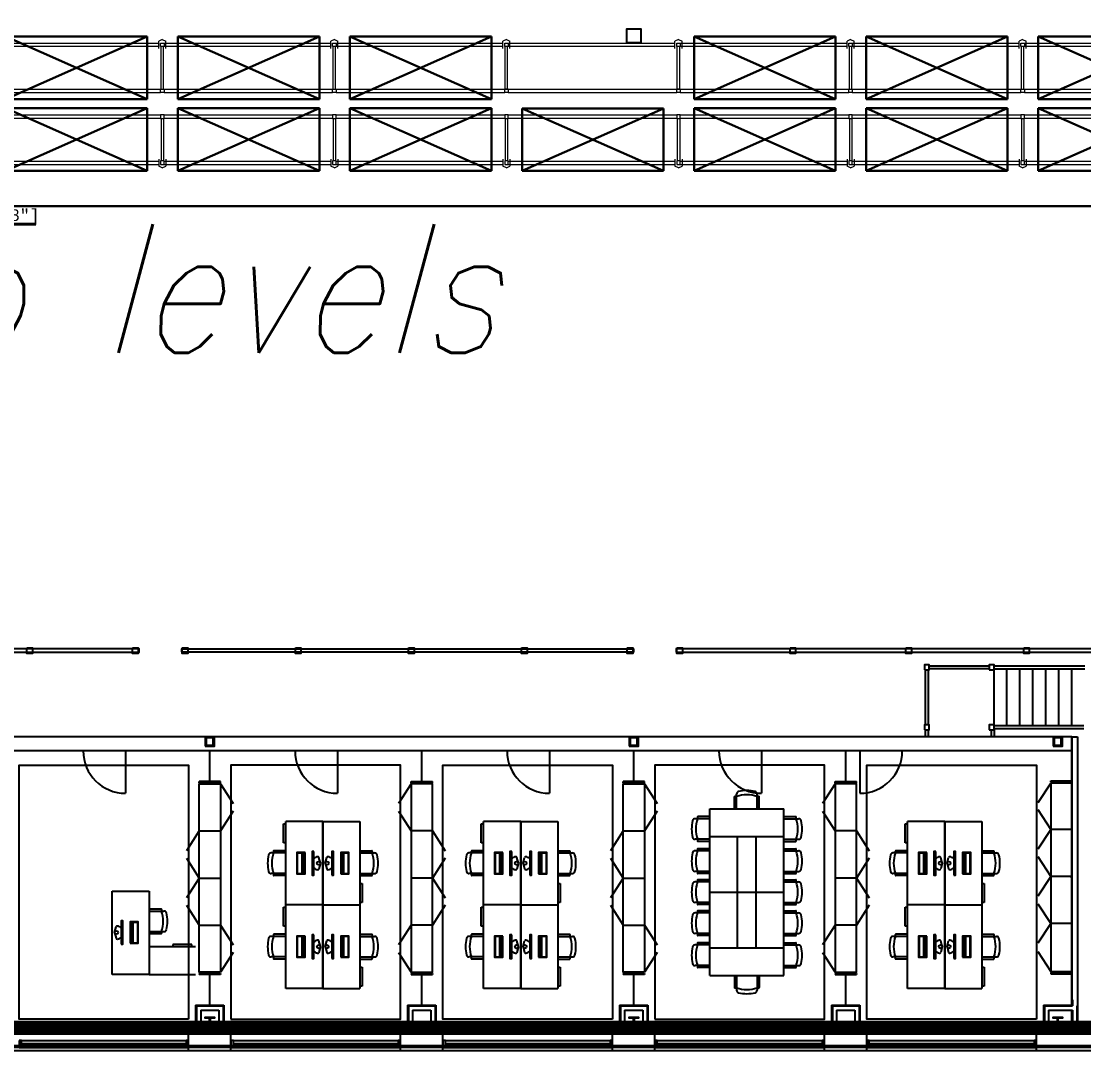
# Model space of a CAD drawing. Header units: inches. Extents: x -233729 to 737493, y -275239 to 196021.
# Drawn here: x 534152 to 557067, y -2869 to 19346 of the extents above; entities that cross this region are included whole.
import ezdxf

# ---------------------------------------------------------------- set-up
doc = ezdxf.new("R2010")
doc.units = ezdxf.units.IN
doc.header["$MEASUREMENT"] = 0
for name, color, linetype in [('_FL_AREAS', 92, 'Continuous'), ('_FL_NEW WH_WALLS', 1, 'Continuous'), ('FURN', 5, 'Continuous')]:
    doc.layers.add(name, color=color, linetype=linetype)
for name, color, linetype, lineweight in [('LiftOne Rack', 252, 'Continuous', 0), ('PR-BLDG', 18, 'Continuous', 30), ('WF dimensions', 3, 'Continuous', 30)]:
    doc.layers.add(name, color=color, linetype=linetype, lineweight=lineweight)
doc.styles.add('FL_THIN_TXT', font='romans.shx', dxfattribs={"width": 0.85, "oblique": 15})
doc.styles.add('WF_txt', font='consola.ttf')
doc.dimstyles.new('DIM_50', dxfattribs={"dimscale": 50, "dimtxt": 5, "dimasz": 5, "dimexe": 2, "dimexo": 2, "dimgap": 1.1, "dimtad": 1, "dimtoh": 1, "dimdec": 3, "dimlfac": 0.001, "dimdsep": 46, "dimtxsty": 'WF_txt', "dimcen": 3, "dimclrd": 256, "dimclre": 256, "dimclrt": 7, "dimadec": 1, "dimazin": 0, "dimtfac": 1, "dimtdec": 3, "dimtmove": 0, "dimatfit": 3, "dimfxl": 10, "dimtolj": 1, "dimtzin": 0, "dimlwd": -1, "dimlwe": -1, "dimarcsym": 0})

# ---------------------------------------------------------------- blocks, each defined once
blk = doc.blocks.new('A$Cd2fab3cb')
at = {"layer": 'PR-BLDG', "const_width": 1}
blk.add_lwpolyline([(-568.842, -884.207), (-414.586, 67.217), (0, 0), (-154.28, -951.574), (-568.867, -884.357)], dxfattribs=at)
blk = doc.blocks.new('COMPUTER')
at = {"layer": 'FURN'}
for q in [(18.84, 4.82), (18.84, -4.82)]:
    blk.add_line((20.12, 0), q, dxfattribs=at)
for points in [[(14.5, 10), (13, 10), (13, -10), (14.5, -10)], [(7, 9), (0, 9), (0, -9), (7, -9)], [(0.37, -8.63), (4.5, -8.63), (4.5, 8.62), (0.37, 8.62)], [(5, -8.63), (5.62, -8.63), (5.62, 8.62), (5, 8.62)]]:
    blk.add_lwpolyline(points, close=True, dxfattribs=at)
blk.add_circle((18.62, 0), 1.5, dxfattribs=at)
for centre, radius, start, end in [((18.62, 0), 5.62, 99.35592, 137.16657), ((17.87, 4.56), 1, 14.93142, 99.35592), ((18.62, 0), 5.62, 222.83343, 260.64408), ((17.87, -4.56), 1, 260.64408, 345.06858)]:
    blk.add_arc(centre, radius, start, end, dxfattribs=at)
blk = doc.blocks.new('A$C61e42c62')
at = {"layer": '_FL_NEW WH_WALLS'}
for p, q in [((4939.54, 3061.44), (4939.54, 3014.45)), ((4941.99, 3061.44), (4941.99, 3014.45)), ((4942.86, 3064.76), (4993.87, 3064.76)), ((4993.87, 3062.26), (4942.86, 3062.26)), ((4997.87, 3064.76), (5074.87, 3064.76)), ((4997.87, 3062.26), (5074.87, 3062.26)), ((4997.87, 3013.7), (4997.87, 3061.7)), ((5008.87, 3013.7), (5008.87, 3061.7)), ((5019.87, 3013.7), (5019.87, 3061.7)), ((5030.87, 3013.7), (5030.87, 3061.7)), ((5041.87, 3013.7), (5041.87, 3061.7)), ((5052.87, 3013.7), (5052.87, 3061.7)), ((5063.87, 3013.7), (5063.87, 3061.7)), ((5074.07, 3013.7), (4997.87, 3013.7)), ((5064.03, 3004.45), (3852, 3004.45)), ((4939.54, 3010.45), (4939.54, 3004.45)), ((4941.99, 3010.66), (4941.99, 3004.45)), ((4995.43, 3010.45), (4995.43, 3004.45)), ((5074.07, 3011.2), (4997.87, 3011.2)), ((4997.87, 3010.45), (4997.87, 3004.45)), ((5064, 3004.45), (5064, 2800.45)), ((5064, 2992.45), (5064, 3004.45)), ((5064, 3004.45), (5068.87, 3004.45)), ((5064, 2776.45), (5064, 3004.45)), ((5068.87, 3004.45), (5068.87, 2752.45)), ((4224.5, 2992.45), (4080, 2992.45)), ((4176, 2992.95), (4176, 2991.95)), ((4176.26, 2992.95), (4176.26, 2991.95)), ((4224, 2992.95), (4224, 2991.95)), ((4224.25, 2992.95), (4224.25, 2991.95)), ((4260.5, 2992.95), (4260.5, 2991.95)), ((4404.41, 2992.45), (4260.5, 2992.45)), ((4260.5, 2992.45), (4260.5, 2956.45)), ((4260.66, 2992.95), (4260.66, 2991.95)), ((4308.41, 2992.95), (4308.41, 2991.95)), ((4308.57, 2992.95), (4308.57, 2991.95)), ((4332, 2966.45), (4332, 2992.45)), ((4356.41, 2992.95), (4356.41, 2991.95)), ((4356.57, 2992.95), (4356.57, 2991.95)), ((4404.17, 2992.95), (4404.17, 2991.95)), ((4404.41, 2992.95), (4404.41, 2991.95)), ((4440.41, 2992.95), (4440.41, 2991.95)), ((4584.41, 2992.45), (4440.41, 2992.45)), ((4440.41, 2992.45), (4440.41, 2956.45)), ((4440.56, 2992.95), (4440.56, 2991.95)), ((4488, 2992.95), (4488, 2991.95)), ((4488.16, 2992.95), (4488.16, 2991.95)), ((4512, 2966.45), (4512, 2992.45)), ((4536, 2992.95), (4536, 2991.95)), ((4536.16, 2992.95), (4536.16, 2991.95)), ((4584, 2992.95), (4584, 2991.95)), ((4584.24, 2992.95), (4584.24, 2991.95)), ((4620.41, 2992.95), (4620.41, 2991.95)), ((4764.36, 2992.45), (4620.41, 2992.45)), ((4620.41, 2992.45), (4620.41, 2956.45)), ((4620.67, 2992.95), (4620.67, 2991.95)), ((4668.41, 2992.95), (4668.41, 2991.95)), ((4668.59, 2992.95), (4668.59, 2991.95)), ((4692, 2966.45), (4692, 2992.45)), ((4716.41, 2992.95), (4716.41, 2991.95)), ((4716.59, 2992.95), (4716.59, 2991.95)), ((4764.08, 2992.95), (4764.08, 2991.95)), ((4764.41, 2992.95), (4764.41, 2991.95)), ((4884, 2992.45), (4800.36, 2992.45)), ((4800.36, 2992.45), (4800.36, 2956.45)), ((4800.39, 2992.95), (4800.39, 2991.95)), ((4800.58, 2992.95), (4800.58, 2991.95)), ((4848.03, 2992.95), (4848.03, 2991.95)), ((4848.22, 2992.95), (4848.22, 2991.95)), ((4872, 2966.45), (4872, 2992.45)), ((4883.58, 2992.95), (4883.58, 2991.95)), ((4884, 2992.95), (4884, 2991.95)), ((4884, 2992.45), (4884, 2956.45)), ((4920, 2992.95), (4920, 2991.95)), ((5064, 2992.45), (4920, 2992.45)), ((4920.22, 2992.95), (4920.22, 2991.95)), ((4968, 2992.95), (4968, 2991.95)), ((4968.22, 2992.95), (4968.22, 2991.95)), ((5016, 2992.95), (5016, 2991.95)), ((5016.22, 2992.95), (5016.22, 2991.95)), ((5064, 2965.12), (5064, 2969.12)), ((5064, 2968.45), (5064, 2964.45)), ((4341, 2966.45), (4323, 2966.45)), ((4323, 2965.45), (4323, 2966.45)), ((4341, 2965.45), (4323, 2965.45)), ((4324, 2964.45), (4324, 2965.45)), ((4340, 2964.45), (4340, 2965.45)), ((4341, 2965.45), (4341, 2966.45)), ((4341, 2964.45), (4351.82, 2947.62)), ((4503, 2964.45), (4492.18, 2947.62)), ((4503, 2966.45), (4521, 2966.45)), ((4503, 2965.45), (4503, 2966.45)), ((4503, 2965.45), (4521, 2965.45)), ((4504, 2964.45), (4504, 2965.45)), ((4520, 2964.45), (4520, 2965.45)), ((4521, 2965.45), (4521, 2966.45)), ((4701, 2966.45), (4683, 2966.45)), ((4683, 2965.45), (4683, 2966.45)), ((4701, 2965.45), (4683, 2965.45)), ((4684, 2964.45), (4684, 2965.45)), ((4700, 2964.45), (4700, 2965.45)), ((4701, 2965.45), (4701, 2966.45)), ((4701, 2964.45), (4711.82, 2947.62)), ((4863, 2964.45), (4852.18, 2947.62)), ((4863, 2966.45), (4881, 2966.45)), ((4863, 2965.45), (4863, 2966.45)), ((4863, 2965.45), (4881, 2965.45)), ((4864, 2964.45), (4864, 2965.45)), ((4880, 2964.45), (4880, 2965.45)), ((4881, 2965.45), (4881, 2966.45)), ((5046, 2965.12), (5035.18, 2948.3)), ((5046, 2967.12), (5064, 2967.12)), ((5046, 2966.12), (5046, 2967.12)), ((5046, 2966.12), (5064, 2966.12)), ((5047, 2965.12), (5047, 2966.12)), ((5063, 2965.12), (5063, 2966.12)), ((5064, 2966.12), (5064, 2967.12)), ((5064, 2964.45), (5064, 2776.45)), ((4777.5, 2943.32), (4777.5, 2953.42)), ((4779.28, 2943.32), (4779.28, 2955.79)), ((4796.72, 2943.32), (4796.72, 2955.79)), ((4798.5, 2943.32), (4798.5, 2953.42)), ((4351.82, 2941.27), (4341, 2924.45)), ((4492.18, 2941.27), (4503, 2924.45)), ((4711.82, 2941.27), (4701, 2924.45)), ((4756.5, 2801.57), (4756.5, 2943.32)), ((4756.5, 2943.32), (4819.5, 2943.32)), ((4819.5, 2801.57), (4819.5, 2943.32)), ((4852.18, 2941.27), (4863, 2924.45)), ((5035.18, 2942.62), (5046, 2925.8)), ((4428, 2932.45), (4396.5, 2932.45)), ((4396.5, 2861.57), (4396.5, 2932.45)), ((4428, 2932.45), (4428, 2861.57)), ((4428, 2861.57), (4428, 2932.45)), ((4428, 2932.45), (4459.5, 2932.45)), ((4459.5, 2932.45), (4459.5, 2861.57)), ((4596, 2932.45), (4564.5, 2932.45)), ((4564.5, 2861.57), (4564.5, 2932.45)), ((4596, 2932.45), (4596, 2861.57)), ((4596, 2861.57), (4596, 2932.45)), ((4596, 2932.45), (4627.5, 2932.45)), ((4627.5, 2932.45), (4627.5, 2861.57)), ((4756.5, 2934.79), (4744.03, 2934.79)), ((4756.5, 2936.57), (4746.4, 2936.57)), ((4819.5, 2936.57), (4829.6, 2936.57)), ((4819.5, 2934.79), (4831.97, 2934.79)), ((4956, 2932.45), (4924.5, 2932.45)), ((4924.5, 2861.57), (4924.5, 2932.45)), ((4956, 2932.45), (4956, 2861.57)), ((4956, 2861.57), (4956, 2932.45)), ((4956, 2932.45), (4987.5, 2932.45)), ((4987.5, 2932.45), (4987.5, 2861.57)), ((4323, 2924.45), (4312.18, 2907.62)), ((4323, 2924.45), (4341, 2924.45)), ((4394.53, 2914.33), (4394.53, 2930.48)), ((4394.53, 2930.48), (4396.5, 2930.48)), ((4521, 2924.45), (4503, 2924.45)), ((4521, 2924.45), (4531.82, 2907.62)), ((4562.53, 2914.33), (4562.53, 2930.48)), ((4562.53, 2930.48), (4564.5, 2930.48)), ((4683, 2924.45), (4672.18, 2907.62)), ((4683, 2924.45), (4701, 2924.45)), ((4881, 2924.45), (4863, 2924.45)), ((4881, 2924.45), (4891.82, 2907.62)), ((4922.53, 2914.33), (4922.53, 2930.48)), ((4922.53, 2930.48), (4924.5, 2930.48)), ((5046, 2925.8), (5035.18, 2908.97)), ((5064, 2925.8), (5046, 2925.8)), ((4396.5, 2914.33), (4394.53, 2914.33)), ((4564.5, 2914.33), (4562.53, 2914.33)), ((4756.5, 2917.34), (4744.03, 2917.34)), ((4756.5, 2915.57), (4746.4, 2915.57)), ((4756.5, 2919.7), (4819.5, 2919.7)), ((4780.12, 2825.2), (4780.12, 2919.7)), ((4795.87, 2825.2), (4795.87, 2919.7)), ((4819.5, 2917.34), (4831.97, 2917.34)), ((4819.5, 2915.57), (4829.6, 2915.57)), ((4924.5, 2914.33), (4922.53, 2914.33)), ((4396.5, 2905.73), (4384.03, 2905.73)), ((4396.5, 2907.5), (4386.4, 2907.5)), ((4459.5, 2907.5), (4469.6, 2907.5)), ((4459.5, 2905.73), (4471.97, 2905.73)), ((4564.5, 2905.73), (4552.03, 2905.73)), ((4564.5, 2907.5), (4554.4, 2907.5)), ((4627.5, 2907.5), (4637.6, 2907.5)), ((4627.5, 2905.73), (4639.97, 2905.73)), ((4756.5, 2907.52), (4744.03, 2907.52)), ((4756.5, 2909.29), (4746.4, 2909.29)), ((4819.5, 2909.29), (4829.6, 2909.29)), ((4819.5, 2907.52), (4831.97, 2907.52)), ((4924.5, 2905.73), (4912.03, 2905.73)), ((4924.5, 2907.5), (4914.4, 2907.5)), ((4987.5, 2907.5), (4997.6, 2907.5)), ((4987.5, 2905.73), (4999.97, 2905.73)), ((4312.18, 2901.27), (4323, 2884.45)), ((4531.82, 2901.27), (4521, 2884.45)), ((4672.18, 2901.27), (4683, 2884.45)), ((4891.82, 2901.27), (4881, 2884.45)), ((5035.18, 2902.62), (5046, 2885.8)), ((4396.5, 2888.28), (4384.03, 2888.28)), ((4459.5, 2888.28), (4471.97, 2888.28)), ((4564.5, 2888.28), (4552.03, 2888.28)), ((4627.5, 2888.28), (4639.97, 2888.28)), ((4756.5, 2890.07), (4744.03, 2890.07)), ((4756.5, 2888.3), (4746.4, 2888.3)), ((4819.5, 2890.07), (4831.97, 2890.07)), ((4819.5, 2888.3), (4829.6, 2888.3)), ((4924.5, 2888.28), (4912.03, 2888.28)), ((4987.5, 2888.28), (4999.97, 2888.28)), ((4323, 2884.45), (4312.18, 2867.62)), ((4323, 2884.45), (4341, 2884.45)), ((4396.5, 2886.51), (4386.4, 2886.51)), ((4459.5, 2886.51), (4469.6, 2886.51)), ((4459.5, 2879.68), (4461.47, 2879.68)), ((4461.47, 2879.68), (4461.47, 2863.54)), ((4521, 2884.45), (4503, 2884.45)), ((4521, 2884.45), (4531.82, 2867.62)), ((4564.5, 2886.51), (4554.4, 2886.51)), ((4627.5, 2886.51), (4637.6, 2886.51)), ((4627.5, 2879.68), (4629.47, 2879.68)), ((4629.47, 2879.68), (4629.47, 2863.54)), ((4683, 2884.45), (4672.18, 2867.62)), ((4683, 2884.45), (4701, 2884.45)), ((4756.5, 2881.17), (4744.03, 2881.17)), ((4756.5, 2882.94), (4746.4, 2882.94)), ((4819.5, 2882.94), (4829.6, 2882.94)), ((4819.5, 2881.17), (4831.97, 2881.17)), ((4881, 2884.45), (4863, 2884.45)), ((4881, 2884.45), (4891.82, 2867.62)), ((4924.5, 2886.51), (4914.4, 2886.51)), ((4987.5, 2886.51), (4997.6, 2886.51)), ((4987.5, 2879.68), (4989.47, 2879.68)), ((4989.47, 2879.68), (4989.47, 2863.54)), ((5046, 2885.8), (5035.18, 2868.97)), ((5064, 2885.8), (5046, 2885.8)), ((5064, 2885.12), (5062.75, 2885.12)), ((4249.13, 2802.45), (4249.13, 2873.31)), ((4249.13, 2873.31), (4280.63, 2873.31)), ((4280.63, 2873.31), (4280.63, 2802.45)), ((4756.5, 2872.45), (4819.5, 2872.45)), ((4312.18, 2861.27), (4323, 2844.45)), ((4428, 2861.57), (4396.5, 2861.57)), ((4396.5, 2790.7), (4396.5, 2861.57)), ((4428, 2861.57), (4396.5, 2861.57)), ((4428, 2790.7), (4428, 2861.57)), ((4428, 2861.57), (4428, 2790.7)), ((4428, 2861.57), (4459.5, 2861.57)), ((4428, 2790.7), (4428, 2861.57)), ((4428, 2861.57), (4459.5, 2861.57)), ((4461.47, 2863.54), (4459.5, 2863.54)), ((4459.5, 2861.57), (4459.5, 2790.7)), ((4531.82, 2861.27), (4521, 2844.45)), ((4596, 2861.57), (4564.5, 2861.57)), ((4564.5, 2790.7), (4564.5, 2861.57)), ((4596, 2861.57), (4564.5, 2861.57)), ((4596, 2790.7), (4596, 2861.57)), ((4596, 2861.57), (4596, 2790.7)), ((4596, 2861.57), (4627.5, 2861.57)), ((4596, 2790.7), (4596, 2861.57)), ((4596, 2861.57), (4627.5, 2861.57)), ((4629.47, 2863.54), (4627.5, 2863.54)), ((4627.5, 2861.57), (4627.5, 2790.7)), ((4672.18, 2861.27), (4683, 2844.45)), ((4756.5, 2863.72), (4744.03, 2863.72)), ((4756.5, 2861.95), (4746.4, 2861.95)), ((4819.5, 2863.72), (4831.97, 2863.72)), ((4819.5, 2861.95), (4829.6, 2861.95)), ((4891.82, 2861.27), (4881, 2844.45)), ((4956, 2861.57), (4924.5, 2861.57)), ((4924.5, 2790.7), (4924.5, 2861.57)), ((4956, 2861.57), (4924.5, 2861.57)), ((4956, 2790.7), (4956, 2861.57)), ((4956, 2861.57), (4956, 2790.7)), ((4956, 2861.57), (4987.5, 2861.57)), ((4956, 2790.7), (4956, 2861.57)), ((4956, 2861.57), (4987.5, 2861.57)), ((4989.47, 2863.54), (4987.5, 2863.54)), ((4987.5, 2861.57), (4987.5, 2790.7)), ((5035.18, 2862.62), (5046, 2845.8)), ((4280.63, 2858.18), (4290.72, 2858.18)), ((4280.63, 2856.4), (4293.09, 2856.4)), ((4394.53, 2843.46), (4394.53, 2859.6)), ((4394.53, 2859.6), (4396.5, 2859.6)), ((4562.53, 2843.46), (4562.53, 2859.6)), ((4562.53, 2859.6), (4564.5, 2859.6)), ((4756.5, 2854.82), (4744.03, 2854.82)), ((4756.5, 2856.59), (4746.4, 2856.59)), ((4819.5, 2856.59), (4829.6, 2856.59)), ((4819.5, 2854.82), (4831.97, 2854.82)), ((4922.53, 2843.46), (4922.53, 2859.6)), ((4922.53, 2859.6), (4924.5, 2859.6)), ((4323, 2844.45), (4341, 2844.45)), ((4341, 2844.45), (4351.82, 2827.62)), ((4396.5, 2843.46), (4394.53, 2843.46)), ((4503, 2844.45), (4492.18, 2827.62)), ((4521, 2844.45), (4503, 2844.45)), ((4564.5, 2843.46), (4562.53, 2843.46)), ((4683, 2844.45), (4701, 2844.45)), ((4701, 2844.45), (4711.82, 2827.62)), ((4863, 2844.45), (4852.18, 2827.62)), ((4881, 2844.45), (4863, 2844.45)), ((4924.5, 2843.46), (4922.53, 2843.46)), ((5046, 2845.8), (5035.18, 2828.97)), ((5064, 2845.8), (5046, 2845.8)), ((4280.63, 2838.96), (4293.09, 2838.96)), ((4280.63, 2837.18), (4290.72, 2837.18)), ((4396.5, 2834.86), (4384.03, 2834.86)), ((4396.5, 2836.63), (4386.4, 2836.63)), ((4459.5, 2836.63), (4469.6, 2836.63)), ((4459.5, 2834.86), (4471.97, 2834.86)), ((4564.5, 2834.86), (4552.03, 2834.86)), ((4564.5, 2836.63), (4554.4, 2836.63)), ((4627.5, 2836.63), (4637.6, 2836.63)), ((4627.5, 2834.86), (4639.97, 2834.86)), ((4756.5, 2837.37), (4744.03, 2837.37)), ((4756.5, 2835.6), (4746.4, 2835.6)), ((4819.5, 2837.37), (4831.97, 2837.37)), ((4819.5, 2835.6), (4829.6, 2835.6)), ((4924.5, 2834.86), (4912.03, 2834.86)), ((4924.5, 2836.63), (4914.4, 2836.63)), ((4987.5, 2836.63), (4997.6, 2836.63)), ((4987.5, 2834.86), (4999.97, 2834.86)), ((4320, 2826.07), (4280.63, 2826.07)), ((4316.75, 2828.04), (4300.6, 2828.04)), ((4300.6, 2828.04), (4300.6, 2826.07)), ((4316.75, 2826.07), (4316.75, 2828.04)), ((4756.5, 2827.55), (4744.03, 2827.55)), ((4756.5, 2829.32), (4746.4, 2829.32)), ((4756.5, 2825.2), (4819.5, 2825.2)), ((4819.5, 2829.32), (4829.6, 2829.32)), ((4819.5, 2827.55), (4831.97, 2827.55)), ((4351.82, 2821.27), (4341, 2804.45)), ((4396.5, 2817.41), (4384.03, 2817.41)), ((4396.5, 2815.64), (4386.4, 2815.64)), ((4459.5, 2817.41), (4471.97, 2817.41)), ((4459.5, 2815.64), (4469.6, 2815.64)), ((4492.18, 2821.27), (4503, 2804.45)), ((4564.5, 2817.41), (4552.03, 2817.41)), ((4564.5, 2815.64), (4554.4, 2815.64)), ((4627.5, 2817.41), (4639.97, 2817.41)), ((4627.5, 2815.64), (4637.6, 2815.64)), ((4711.82, 2821.27), (4701, 2804.45)), ((4852.18, 2821.27), (4863, 2804.45)), ((4924.5, 2817.41), (4912.03, 2817.41)), ((4924.5, 2815.64), (4914.4, 2815.64)), ((4987.5, 2817.41), (4999.97, 2817.41)), ((4987.5, 2815.64), (4997.6, 2815.64)), ((5035.18, 2821.94), (5046, 2805.12)), ((4459.5, 2808.81), (4461.47, 2808.81)), ((4461.47, 2808.81), (4461.47, 2792.66)), ((4627.5, 2808.81), (4629.47, 2808.81)), ((4629.47, 2808.81), (4629.47, 2792.66)), ((4756.5, 2810.1), (4744.03, 2810.1)), ((4756.5, 2808.32), (4746.4, 2808.32)), ((4819.5, 2810.1), (4831.97, 2810.1)), ((4819.5, 2808.32), (4829.6, 2808.32)), ((4987.5, 2808.81), (4989.47, 2808.81)), ((4989.47, 2808.81), (4989.47, 2792.66)), ((4280.63, 2802.45), (4249.13, 2802.45)), ((4280.63, 2802.45), (4320, 2802.45)), ((4341, 2803.45), (4323, 2803.45)), ((4323, 2803.45), (4323, 2802.45)), ((4341, 2802.45), (4323, 2802.45)), ((4324, 2804.45), (4324, 2803.45)), ((4332, 2776.45), (4332, 2802.45)), ((4340, 2804.45), (4340, 2803.45)), ((4341, 2803.45), (4341, 2802.45)), ((4503, 2803.45), (4521, 2803.45)), ((4503, 2803.45), (4503, 2802.45)), ((4503, 2802.45), (4521, 2802.45)), ((4504, 2804.45), (4504, 2803.45)), ((4512, 2776.45), (4512, 2802.45)), ((4520, 2804.45), (4520, 2803.45)), ((4521, 2803.45), (4521, 2802.45)), ((4701, 2803.45), (4683, 2803.45)), ((4683, 2803.45), (4683, 2802.45)), ((4701, 2802.45), (4683, 2802.45)), ((4684, 2804.45), (4684, 2803.45)), ((4692, 2776.45), (4692, 2802.45)), ((4700, 2804.45), (4700, 2803.45)), ((4701, 2803.45), (4701, 2802.45)), ((4756.5, 2801.57), (4819.5, 2801.57)), ((4777.5, 2801.57), (4777.5, 2791.47)), ((4779.28, 2801.57), (4779.28, 2789.1)), ((4796.72, 2801.57), (4796.72, 2789.1)), ((4798.5, 2801.57), (4798.5, 2791.47)), ((4863, 2803.45), (4881, 2803.45)), ((4863, 2803.45), (4863, 2802.45)), ((4863, 2802.45), (4881, 2802.45)), ((4864, 2804.45), (4864, 2803.45)), ((4872, 2776.45), (4872, 2802.45)), ((4880, 2804.45), (4880, 2803.45)), ((4881, 2803.45), (4881, 2802.45)), ((5046, 2804.12), (5064, 2804.12)), ((5046, 2804.12), (5046, 2803.12)), ((5046, 2803.12), (5064, 2803.12)), ((5047, 2805.12), (5047, 2804.12)), ((5063, 2805.12), (5063, 2804.12)), ((5064, 2805.12), (5064, 2801.12)), ((5064, 2804.12), (5064, 2803.12)), ((4428, 2790.7), (4396.5, 2790.7)), ((4428, 2790.7), (4459.5, 2790.7)), ((4461.47, 2792.66), (4459.5, 2792.66)), ((4596, 2790.7), (4564.5, 2790.7)), ((4596, 2790.7), (4627.5, 2790.7)), ((4629.47, 2792.66), (4627.5, 2792.66)), ((4956, 2790.7), (4924.5, 2790.7)), ((4956, 2790.7), (4987.5, 2790.7)), ((4989.47, 2792.66), (4987.5, 2792.66)), ((5064.62, 2780.97), (5064.62, 2775.82)), ((4320, 2776.45), (4344, 2776.45)), ((4320, 2776.45), (4320, 2752.45)), ((4320.62, 2775.82), (4343.37, 2775.82)), ((4320.62, 2775.82), (4320.62, 2752.45)), ((4324.25, 2772.2), (4339.75, 2772.2)), ((4324.25, 2772.2), (4324.25, 2752.45)), ((4339.75, 2772.2), (4339.75, 2752.45)), ((4343.37, 2775.82), (4343.37, 2752.45)), ((4344, 2776.45), (4344, 2752.45)), ((4500, 2776.45), (4500, 2752.45)), ((4500, 2776.45), (4524, 2776.45)), ((4500.63, 2775.82), (4523.38, 2775.82)), ((4500.63, 2775.82), (4500.63, 2752.45)), ((4504.25, 2772.2), (4519.75, 2772.2)), ((4504.25, 2772.2), (4504.25, 2752.45)), ((4519.75, 2772.2), (4519.75, 2752.45)), ((4523.38, 2775.82), (4523.38, 2752.45)), ((4524, 2776.45), (4524, 2752.45)), ((4680, 2776.45), (4704, 2776.45)), ((4680, 2776.45), (4680, 2752.45)), ((4680.63, 2775.82), (4703.38, 2775.82)), ((4680.63, 2775.82), (4680.63, 2752.45)), ((4684.25, 2772.2), (4699.75, 2772.2)), ((4684.25, 2772.2), (4684.25, 2752.45)), ((4699.75, 2772.2), (4699.75, 2752.45)), ((4703.38, 2775.82), (4703.38, 2752.45)), ((4704, 2776.45), (4704, 2752.45)), ((4860, 2776.45), (4860, 2752.45)), ((4860, 2776.45), (4884, 2776.45)), ((4860.62, 2775.82), (4883.37, 2775.82)), ((4860.62, 2775.82), (4860.62, 2752.45)), ((4864.25, 2772.2), (4879.75, 2772.2)), ((4864.25, 2772.2), (4864.25, 2752.45)), ((4879.75, 2772.2), (4879.75, 2752.45)), ((4883.37, 2775.82), (4883.37, 2752.45)), ((4884, 2776.45), (4884, 2752.45)), ((5040, 2776.45), (5064, 2776.45)), ((5040, 2776.45), (5040, 2752.45)), ((5040.62, 2775.82), (5064.62, 2775.82)), ((5040.62, 2775.82), (5040.62, 2752.45)), ((5044.25, 2772.2), (5064.62, 2772.2)), ((5044.25, 2772.2), (5044.25, 2752.45)), ((5064.62, 2772.2), (5064.62, 2752.45)), ((5068.25, 2775.82), (5068.25, 2752.45)), ((5068.87, 2776.45), (5068.87, 2752.45)), ((9043.5, 2752.45), (3840.37, 2752.45)), ((4314, 2737.7), (4314, 2752.45)), ((4350, 2737.7), (4350, 2752.45)), ((4494, 2737.7), (4494, 2752.45)), ((4530, 2737.7), (4530, 2752.45)), ((4674, 2737.7), (4674, 2752.45)), ((4710, 2737.7), (4710, 2752.45)), ((4854, 2737.7), (4854, 2752.45)), ((4890, 2737.7), (4890, 2752.45)), ((5034, 2737.7), (5034, 2752.45)), ((5068.87, 2752.45), (5064, 2752.45)), ((4172, 2746.45), (4312, 2746.45)), ((4172, 2743.95), (4312, 2743.95)), ((4172, 2742.95), (4312, 2742.95)), ((4352, 2746.45), (4492, 2746.45)), ((4352, 2743.95), (4492, 2743.95)), ((4352, 2742.95), (4492, 2742.95)), ((4532, 2746.45), (4672, 2746.45)), ((4532, 2743.95), (4672, 2743.95)), ((4532, 2742.95), (4672, 2742.95)), ((4712, 2746.45), (4852, 2746.45)), ((4712, 2743.95), (4852, 2743.95)), ((4712, 2742.95), (4852, 2742.95)), ((4892, 2746.45), (5032, 2746.45)), ((4892, 2743.95), (5032, 2743.95)), ((4892, 2742.95), (5032, 2742.95)), ((9055.5, 2740.45), (3840.37, 2740.45)), ((9058.25, 2737.7), (3840.37, 2737.7)), ((4172, 2740.45), (4312, 2740.45)), ((4352, 2740.45), (4492, 2740.45)), ((4532, 2740.45), (4672, 2740.45)), ((4712, 2740.45), (4852, 2740.45)), ((4892, 2740.45), (5032, 2740.45))]:
    blk.add_line(p, q, dxfattribs=at)
for points in [[(4698, 3593.95), (4686, 3593.95), (4686, 3605.95), (4698, 3605.95)], [(3888, 3076.41), (4272, 3076.41), (4272, 3079.07), (3888, 3079.07)], [(4176.68, 3080), (4181.43, 3080), (4181.43, 3075.25), (4176.68, 3075.25)], [(4266.43, 3080), (4271.18, 3080), (4271.18, 3075.25), (4266.43, 3075.25)], [(4308, 3076.49), (4692, 3076.49), (4692, 3078.87), (4308, 3078.87)], [(4308.68, 3080), (4313.43, 3080), (4313.43, 3075.25), (4308.68, 3075.25)], [(4404.68, 3080), (4409.43, 3080), (4409.43, 3075.25), (4404.68, 3075.25)], [(4500.68, 3080), (4505.43, 3080), (4505.43, 3075.25), (4500.68, 3075.25)], [(4596.68, 3080), (4601.43, 3080), (4601.43, 3075.25), (4596.68, 3075.25)], [(4686.43, 3080), (4691.18, 3080), (4691.18, 3075.25), (4686.43, 3075.25)], [(4728, 3076.36), (5124, 3076.36), (5124, 3079.02), (4728, 3079.02)], [(4728.68, 3080), (4733.43, 3080), (4733.43, 3075.25), (4728.68, 3075.25)], [(4824.68, 3080), (4829.43, 3080), (4829.43, 3075.25), (4824.68, 3075.25)], [(4923.12, 3080), (4927.87, 3080), (4927.87, 3075.25), (4923.12, 3075.25)], [(5023.07, 3080), (5027.82, 3080), (5027.82, 3075.25), (5023.07, 3075.25)], [(4938.86, 3061.44), (4942.86, 3061.44), (4942.86, 3065.44), (4938.86, 3065.44)], [(4993.87, 3061.44), (4997.87, 3061.44), (4997.87, 3065.44), (4993.87, 3065.44)], [(4938.86, 3010.45), (4942.86, 3010.45), (4942.86, 3014.45), (4938.86, 3014.45)], [(4993.87, 3010.45), (4997.87, 3010.45), (4997.87, 3014.45), (4993.87, 3014.45)], [(4328, 2996.45), (4336, 2996.45), (4336, 3004.45), (4328, 3004.45)], [(4688, 2996.45), (4696, 2996.45), (4696, 3004.45), (4688, 3004.45)], [(5048, 2996.45), (5056, 2996.45), (5056, 3004.45), (5048, 3004.45)], [(4329, 2997.45), (4335, 2997.45), (4335, 3003.45), (4329, 3003.45)], [(4689, 2997.45), (4695, 2997.45), (4695, 3003.45), (4689, 3003.45)], [(5049, 2997.45), (5055, 2997.45), (5055, 3003.45), (5049, 3003.45)], [(4314, 2764.45), (4170, 2764.45), (4170, 2980.45), (4314, 2980.45)], [(4350, 2764.45), (4494, 2764.45), (4494, 2980.45), (4350, 2980.45)], [(4674, 2764.45), (4530, 2764.45), (4530, 2980.45), (4674, 2980.45)], [(4710, 2764.45), (4854, 2764.45), (4854, 2980.45), (4710, 2980.45)], [(5034, 2764.45), (4890, 2764.45), (4890, 2980.45), (5034, 2980.45)], [(4341, 2804.45), (4323, 2804.45), (4323, 2964.45), (4341, 2964.45)], [(4503, 2804.45), (4521, 2804.45), (4521, 2964.45), (4503, 2964.45)], [(4701, 2804.45), (4683, 2804.45), (4683, 2964.45), (4701, 2964.45)], [(4863, 2804.45), (4881, 2804.45), (4881, 2964.45), (4863, 2964.45)], [(5046, 2805.12), (5064, 2805.12), (5064, 2965.12), (5046, 2965.12)], [(4170, 2746.45), (4170, 2740.45), (4172, 2740.45), (4172, 2746.45)], [(4312, 2746.45), (4312, 2740.45), (4314, 2740.45), (4314, 2746.45)], [(4350, 2746.45), (4350, 2740.45), (4352, 2740.45), (4352, 2746.45)], [(4492, 2746.45), (4492, 2740.45), (4494, 2740.45), (4494, 2746.45)], [(4530, 2746.45), (4530, 2740.45), (4532, 2740.45), (4532, 2746.45)], [(4672, 2746.45), (4672, 2740.45), (4674, 2740.45), (4674, 2746.45)], [(4710, 2746.45), (4710, 2740.45), (4712, 2740.45), (4712, 2746.45)], [(4852, 2746.45), (4852, 2740.45), (4854, 2740.45), (4854, 2746.45)], [(4890, 2746.45), (4890, 2740.45), (4892, 2740.45), (4892, 2746.45)], [(5032, 2746.45), (5032, 2740.45), (5034, 2740.45), (5034, 2746.45)]]:
    blk.add_lwpolyline(points, close=True, dxfattribs=at)
for points in [[(5064, 2775.82), (5064, 2992.45), (3852, 2992.45), (3852, 2752.45), (4320.62, 2752.45)], [(4343.37, 2752.45), (5064, 2752.45), (5064, 2772.2)], [(4324.25, 2752.45), (4339.75, 2752.45)]]:
    blk.add_lwpolyline(points, dxfattribs=at)
for points in [[(4332, 2766.14), (4336.04, 2766.14), (4336.04, 2765.5), (4332.92, 2765.5, 0.414214), (4332.19, 2764.76), (4332.19, 2755.32, 0.414214), (4332.92, 2754.59), (4336.04, 2754.59), (4336.04, 2753.95), (4327.96, 2753.95), (4327.96, 2754.59), (4331.08, 2754.59, 0.414214), (4331.82, 2755.32), (4331.82, 2764.76, 0.414214), (4331.08, 2765.5), (4327.96, 2765.5), (4327.96, 2766.14), (4332, 2766.14)], [(4692, 2766.14), (4696.04, 2766.14), (4696.04, 2765.5), (4692.92, 2765.5, 0.414214), (4692.19, 2764.76), (4692.19, 2755.32, 0.414214), (4692.92, 2754.59), (4696.04, 2754.59), (4696.04, 2753.95), (4687.96, 2753.95), (4687.96, 2754.59), (4691.08, 2754.59, 0.414214), (4691.82, 2755.32), (4691.82, 2764.76, 0.414214), (4691.08, 2765.5), (4687.96, 2765.5), (4687.96, 2766.14), (4692, 2766.14)], [(5052, 2766.14), (5056.04, 2766.14), (5056.04, 2765.5), (5052.92, 2765.5, 0.414214), (5052.19, 2764.76), (5052.19, 2755.32, 0.414214), (5052.92, 2754.59), (5056.04, 2754.59), (5056.04, 2753.95), (5047.96, 2753.95), (5047.96, 2754.59), (5051.08, 2754.59, 0.414214), (5051.82, 2755.32), (5051.82, 2764.76, 0.414214), (5051.08, 2765.5), (5047.96, 2765.5), (5047.96, 2766.14), (5052, 2766.14)]]:
    blk.add_lwpolyline(points, format="xyb", dxfattribs=at)
for centre, radius, start, end in [((4260.5, 2992.45), 36, 180, 270), ((4440.41, 2992.45), 36, 180, 270), ((4620.41, 2992.45), 36, 180, 270), ((4800.36, 2992.45), 36, 180, 270), ((4884, 2992.45), 36, 270, 0), ((4777.86, 2953.42), 0.354, 106.01452, 180), ((4778.39, 2951.56), 2.28, 67.14676, 106.01452), ((4781.4, 2955.79), 2.13, 103.937, 180), ((4788, 2929.2), 25.98, 70.37623, 109.62377), ((4788, 2929.2), 29.52, 76.063, 103.937), ((4794.6, 2955.79), 2.13, 0, 76.063), ((4797.61, 2951.56), 2.28, 73.98548, 112.85324), ((4798.14, 2953.42), 0.354, 0, 73.98548), ((4770.62, 2926.07), 29.52, 166.063, 193.937), ((4744.03, 2932.67), 2.13, 90, 166.063), ((4770.62, 2926.07), 25.98, 160.37623, 199.62377), ((4748.26, 2935.68), 2.28, 163.98548, 202.85324), ((4746.4, 2936.21), 0.354, 90, 163.98548), ((4829.6, 2936.21), 0.354, 16.01452, 90), ((4827.74, 2935.68), 2.28, 337.14676, 16.01452), ((4805.38, 2926.07), 25.98, 340.37623, 19.62377), ((4831.97, 2932.67), 2.13, 13.937, 90), ((4805.38, 2926.07), 29.52, 346.063, 13.937), ((4744.03, 2919.47), 2.13, 193.937, 270), ((4748.26, 2916.46), 2.28, 157.14676, 196.01452), ((4746.4, 2915.93), 0.354, 196.01452, 270), ((4829.6, 2915.93), 0.354, 270, 343.98548), ((4827.74, 2916.46), 2.28, 343.98548, 22.85324), ((4831.97, 2919.47), 2.13, 270, 346.063), ((4384.03, 2903.61), 2.13, 90, 166.063), ((4410.62, 2897.01), 25.98, 160.37623, 199.62377), ((4388.26, 2906.62), 2.28, 163.98548, 202.85324), ((4386.4, 2907.15), 0.354, 90, 163.98548), ((4469.6, 2907.15), 0.354, 16.01452, 90), ((4467.74, 2906.62), 2.28, 337.14676, 16.01452), ((4445.38, 2897.01), 25.98, 340.37623, 19.62377), ((4471.97, 2903.61), 2.13, 13.937, 90), ((4552.03, 2903.61), 2.13, 90, 166.063), ((4578.62, 2897.01), 25.98, 160.37623, 199.62377), ((4556.26, 2906.62), 2.28, 163.98548, 202.85324), ((4554.4, 2907.15), 0.354, 90, 163.98548), ((4637.6, 2907.15), 0.354, 16.01452, 90), ((4635.74, 2906.62), 2.28, 337.14676, 16.01452), ((4613.38, 2897.01), 25.98, 340.37623, 19.62377), ((4639.97, 2903.61), 2.13, 13.937, 90), ((4770.62, 2898.79), 29.52, 166.063, 193.937), ((4744.03, 2905.39), 2.13, 90, 166.063), ((4770.62, 2898.79), 25.98, 160.37623, 199.62377), ((4748.26, 2908.41), 2.28, 163.98548, 202.85324), ((4746.4, 2908.94), 0.354, 90, 163.98548), ((4829.6, 2908.94), 0.354, 16.01452, 90), ((4827.74, 2908.41), 2.28, 337.14676, 16.01452), ((4805.38, 2898.79), 25.98, 340.37623, 19.62377), ((4831.97, 2905.39), 2.13, 13.937, 90), ((4805.38, 2898.79), 29.52, 346.063, 13.937), ((4912.03, 2903.61), 2.13, 90, 166.063), ((4938.62, 2897.01), 25.98, 160.37623, 199.62377), ((4916.26, 2906.62), 2.28, 163.98548, 202.85324), ((4914.4, 2907.15), 0.354, 90, 163.98548), ((4997.6, 2907.15), 0.354, 16.01452, 90), ((4995.74, 2906.62), 2.28, 337.14676, 16.01452), ((4973.38, 2897.01), 25.98, 340.37623, 19.62377), ((4999.97, 2903.61), 2.13, 13.937, 90), ((4410.62, 2897.01), 29.52, 166.063, 193.937), ((4445.38, 2897.01), 29.52, 346.063, 13.937), ((4578.62, 2897.01), 29.52, 166.063, 193.937), ((4613.38, 2897.01), 29.52, 346.063, 13.937), ((4938.62, 2897.01), 29.52, 166.063, 193.937), ((4973.38, 2897.01), 29.52, 346.063, 13.937), ((4384.03, 2890.41), 2.13, 193.937, 270), ((4388.26, 2887.4), 2.28, 157.14676, 196.01452), ((4467.74, 2887.4), 2.28, 343.98548, 22.85324), ((4471.97, 2890.41), 2.13, 270, 346.063), ((4552.03, 2890.41), 2.13, 193.937, 270), ((4556.26, 2887.4), 2.28, 157.14676, 196.01452), ((4635.74, 2887.4), 2.28, 343.98548, 22.85324), ((4639.97, 2890.41), 2.13, 270, 346.063), ((4744.03, 2892.2), 2.13, 193.937, 270), ((4748.26, 2889.18), 2.28, 157.14676, 196.01452), ((4746.4, 2888.65), 0.354, 196.01452, 270), ((4829.6, 2888.65), 0.354, 270, 343.98548), ((4827.74, 2889.18), 2.28, 343.98548, 22.85324), ((4831.97, 2892.2), 2.13, 270, 346.063), ((4912.03, 2890.41), 2.13, 193.937, 270), ((4916.26, 2887.4), 2.28, 157.14676, 196.01452), ((4995.74, 2887.4), 2.28, 343.98548, 22.85324), ((4999.97, 2890.41), 2.13, 270, 346.063), ((4386.4, 2886.87), 0.354, 196.01452, 270), ((4469.6, 2886.87), 0.354, 270, 343.98548), ((4554.4, 2886.87), 0.354, 196.01452, 270), ((4637.6, 2886.87), 0.354, 270, 343.98548), ((4770.62, 2872.45), 29.52, 166.063, 193.937), ((4744.03, 2879.04), 2.13, 90, 166.063), ((4770.62, 2872.45), 25.98, 160.37623, 199.62377), ((4748.26, 2882.06), 2.28, 163.98548, 202.85324), ((4746.4, 2882.59), 0.354, 90, 163.98548), ((4829.6, 2882.59), 0.354, 16.01452, 90), ((4827.74, 2882.06), 2.28, 337.14676, 16.01452), ((4805.38, 2872.45), 25.98, 340.37623, 19.62377), ((4831.97, 2879.04), 2.13, 13.937, 90), ((4805.38, 2872.45), 29.52, 346.063, 13.937), ((4914.4, 2886.87), 0.354, 196.01452, 270), ((4997.6, 2886.87), 0.354, 270, 343.98548), ((4744.03, 2865.85), 2.13, 193.937, 270), ((4748.26, 2862.83), 2.28, 157.14676, 196.01452), ((4746.4, 2862.3), 0.354, 196.01452, 270), ((4829.6, 2862.3), 0.354, 270, 343.98548), ((4827.74, 2862.83), 2.28, 343.98548, 22.85324), ((4831.97, 2865.85), 2.13, 270, 346.063), ((4290.72, 2857.82), 0.354, 16.01452, 90), ((4288.87, 2857.29), 2.28, 337.14676, 16.01452), ((4266.51, 2847.68), 25.98, 340.37623, 19.62377), ((4293.09, 2854.28), 2.13, 13.937, 90), ((4266.51, 2847.68), 29.52, 346.063, 13.937), ((4770.62, 2846.1), 29.52, 166.063, 193.937), ((4744.03, 2852.69), 2.13, 90, 166.063), ((4770.62, 2846.1), 25.98, 160.37623, 199.62377), ((4748.26, 2855.71), 2.28, 163.98548, 202.85324), ((4746.4, 2856.24), 0.354, 90, 163.98548), ((4829.6, 2856.24), 0.354, 16.01452, 90), ((4827.74, 2855.71), 2.28, 337.14676, 16.01452), ((4805.38, 2846.1), 25.98, 340.37623, 19.62377), ((4831.97, 2852.69), 2.13, 13.937, 90), ((4805.38, 2846.1), 29.52, 346.063, 13.937), ((4290.72, 2837.54), 0.354, 270, 343.98548), ((4288.87, 2838.07), 2.28, 343.98548, 22.85324), ((4293.09, 2841.08), 2.13, 270, 346.063), ((4410.62, 2826.13), 29.52, 166.063, 193.937), ((4384.03, 2832.73), 2.13, 90, 166.063), ((4410.62, 2826.13), 25.98, 160.37623, 199.62377), ((4388.26, 2835.74), 2.28, 163.98548, 202.85324), ((4386.4, 2836.28), 0.354, 90, 163.98548), ((4469.6, 2836.28), 0.354, 16.01452, 90), ((4467.74, 2835.74), 2.28, 337.14676, 16.01452), ((4445.38, 2826.13), 25.98, 340.37623, 19.62377), ((4471.97, 2832.73), 2.13, 13.937, 90), ((4445.38, 2826.13), 29.52, 346.063, 13.937), ((4578.62, 2826.13), 29.52, 166.063, 193.937), ((4552.03, 2832.73), 2.13, 90, 166.063), ((4578.62, 2826.13), 25.98, 160.37623, 199.62377), ((4556.26, 2835.74), 2.28, 163.98548, 202.85324), ((4554.4, 2836.28), 0.354, 90, 163.98548), ((4637.6, 2836.28), 0.354, 16.01452, 90), ((4635.74, 2835.74), 2.28, 337.14676, 16.01452), ((4613.38, 2826.13), 25.98, 340.37623, 19.62377), ((4639.97, 2832.73), 2.13, 13.937, 90), ((4613.38, 2826.13), 29.52, 346.063, 13.937), ((4744.03, 2839.5), 2.13, 193.937, 270), ((4748.26, 2836.49), 2.28, 157.14676, 196.01452), ((4746.4, 2835.95), 0.354, 196.01452, 270), ((4829.6, 2835.95), 0.354, 270, 343.98548), ((4827.74, 2836.49), 2.28, 343.98548, 22.85324), ((4831.97, 2839.5), 2.13, 270, 346.063), ((4938.62, 2826.13), 29.52, 166.063, 193.937), ((4912.03, 2832.73), 2.13, 90, 166.063), ((4938.62, 2826.13), 25.98, 160.37623, 199.62377), ((4916.26, 2835.74), 2.28, 163.98548, 202.85324), ((4914.4, 2836.28), 0.354, 90, 163.98548), ((4997.6, 2836.28), 0.354, 16.01452, 90), ((4995.74, 2835.74), 2.28, 337.14676, 16.01452), ((4973.38, 2826.13), 25.98, 340.37623, 19.62377), ((4999.97, 2832.73), 2.13, 13.937, 90), ((4973.38, 2826.13), 29.52, 346.063, 13.937), ((4770.62, 2818.82), 29.52, 166.063, 193.937), ((4744.03, 2825.42), 2.13, 90, 166.063), ((4770.62, 2818.82), 25.98, 160.37623, 199.62377), ((4748.26, 2828.43), 2.28, 163.98548, 202.85324), ((4746.4, 2828.96), 0.354, 90, 163.98548), ((4829.6, 2828.96), 0.354, 16.01452, 90), ((4827.74, 2828.43), 2.28, 337.14676, 16.01452), ((4805.38, 2818.82), 25.98, 340.37623, 19.62377), ((4831.97, 2825.42), 2.13, 13.937, 90), ((4805.38, 2818.82), 29.52, 346.063, 13.937), ((4384.03, 2819.53), 2.13, 193.937, 270), ((4388.26, 2816.52), 2.28, 157.14676, 196.01452), ((4386.4, 2815.99), 0.354, 196.01452, 270), ((4469.6, 2815.99), 0.354, 270, 343.98548), ((4467.74, 2816.52), 2.28, 343.98548, 22.85324), ((4471.97, 2819.53), 2.13, 270, 346.063), ((4552.03, 2819.53), 2.13, 193.937, 270), ((4556.26, 2816.52), 2.28, 157.14676, 196.01452), ((4554.4, 2815.99), 0.354, 196.01452, 270), ((4637.6, 2815.99), 0.354, 270, 343.98548), ((4635.74, 2816.52), 2.28, 343.98548, 22.85324), ((4639.97, 2819.53), 2.13, 270, 346.063), ((4912.03, 2819.53), 2.13, 193.937, 270), ((4916.26, 2816.52), 2.28, 157.14676, 196.01452), ((4914.4, 2815.99), 0.354, 196.01452, 270), ((4997.6, 2815.99), 0.354, 270, 343.98548), ((4995.74, 2816.52), 2.28, 343.98548, 22.85324), ((4999.97, 2819.53), 2.13, 270, 346.063), ((4744.03, 2812.22), 2.13, 193.937, 270), ((4748.26, 2809.21), 2.28, 157.14676, 196.01452), ((4746.4, 2808.68), 0.354, 196.01452, 270), ((4829.6, 2808.68), 0.354, 270, 343.98548), ((4827.74, 2809.21), 2.28, 343.98548, 22.85324), ((4831.97, 2812.22), 2.13, 270, 346.063), ((4777.86, 2791.47), 0.354, 180, 253.98548), ((4778.39, 2793.33), 2.28, 253.98548, 292.85324), ((4788, 2815.69), 25.98, 250.37623, 289.62377), ((4781.4, 2789.1), 2.13, 180, 256.063), ((4794.6, 2789.1), 2.13, 283.937, 0), ((4797.61, 2793.33), 2.28, 247.14676, 286.01452), ((4798.14, 2791.47), 0.354, 286.01452, 0), ((4788, 2815.69), 29.52, 256.063, 283.937)]:
    blk.add_arc(centre, radius, start, end, dxfattribs=at)
for p in [(4405.88, 2897.01), (4573.88, 2897.01), (4933.87, 2897.01), (4405.88, 2826.13), (4573.88, 2826.13), (4933.87, 2826.13)]:
    blk.add_blockref('COMPUTER', p, dxfattribs=at)
at = {"layer": '_FL_NEW WH_WALLS', "rotation": 180}
for p in [(4450.13, 2897.01), (4618.13, 2897.01), (4978.12, 2897.01), (4271.25, 2838.13), (4450.13, 2826.13), (4618.13, 2826.13), (4978.12, 2826.13)]:
    blk.add_blockref('COMPUTER', p, dxfattribs=at)
blk = doc.blocks.new('rack crate')
at = {"layer": 'LiftOne Rack', "color": 30, "true_color": 0xf26722}
for p, q in [((38, 114), (-38, 76)), ((-38, -76), (-38, 76)), ((38, 114), (114, 76)), ((76, 38), (3673, 38)), ((114, -76), (114, 76)), ((3749, 114), (3673, 76)), ((3673, -76), (3673, 76)), ((3749, 114), (3825, 76)), ((3825, -76), (3825, 76)), ((76, -32), (3673, -32)), ((76, -959), (3711, -959)), ((76, -1029), (3711, -1029)), ((76, -1512), (3711, -1512)), ((76, -1582), (3711, -1582)), ((-38, -2464), (-38, -2617)), ((76, -2509), (3673, -2509)), ((114, -2464), (114, -2617)), ((3673, -2464), (3673, -2617)), ((3825, -2464), (3825, -2617)), ((38, -2655), (-38, -2617)), ((38, -2655), (114, -2617)), ((76, -2579), (3673, -2579)), ((3749, -2655), (3673, -2617)), ((3749, -2655), (3825, -2617))]:
    blk.add_line(p, q, dxfattribs=at)
at = {"layer": 'LiftOne Rack', "color": 114, "true_color": 0x139b48}
for p, q in [((13, -953), (13, -38)), ((64, -953), (64, -38)), ((3724, -953), (3724, -38)), ((3774, -953), (3774, -38)), ((13, -1588), (13, -2502)), ((64, -1588), (64, -2502)), ((3724, -1588), (3724, -2502)), ((3774, -1588), (3774, -2502))]:
    blk.add_line(p, q, dxfattribs=at)
for points in [[(0, -38), (0, 38), (76, 38), (76, -38)], [(3711, -38), (3711, 38), (3787, 38), (3787, -38)], [(0, -1029), (0, -953), (76, -953), (76, -1029)], [(3711, -1029), (3711, -953), (3787, -953), (3787, -1029)], [(0, -1512), (0, -1588), (76, -1588), (76, -1512)], [(3711, -1512), (3711, -1588), (3787, -1588), (3787, -1512)], [(0, -2502), (0, -2579), (76, -2579), (76, -2502)], [(3711, -2502), (3711, -2579), (3787, -2579), (3787, -2502)]]:
    blk.add_lwpolyline(points, close=True, dxfattribs=at)
at = {"layer": 'WF dimensions'}
for p, q in [((3425, 180), (375, 180)), ((375, -1170), (375, 180)), ((375, 180), (3425, -1170)), ((3425, 180), (375, -1170)), ((3425, -1170), (3425, 180)), ((375, -1170), (3425, -1170)), ((375, -1370), (3425, -1370)), ((375, -1370), (375, -2720)), ((375, -2720), (3425, -1370)), ((3425, -2720), (375, -1370)), ((3425, -1370), (3425, -2720)), ((3425, -2720), (375, -2720))]:
    blk.add_line(p, q, dxfattribs=at)
blk = doc.blocks.new('*D521')
at = {"layer": 'WF dimensions', "transparency": 16777216}
for p, q in [((499451, 16082), (499451, 15254)), ((566884, 16082), (566884, 15254)), ((499701, 15354), (566634, 15354))]:
    blk.add_line(p, q, dxfattribs=at)
for points in [[(499701, 15396), (499701, 15313), (499451, 15354)], [(566634, 15396), (566634, 15313), (566884, 15354)]]:
    blk.add_solid(points, dxfattribs=at)
at = {"layer": 'WF dimensions', "color": 7, "transparency": 16777216, "char_height": 250, "attachment_point": 5, "style": 'WF_txt'}
for s, insert in [('\\A1;67.433', (533168, 15538)), ('\\A1;[221\'-2 7/8"]', (533168, 15122))]:
    blk.add_mtext(s, dxfattribs=dict(at, insert=insert))

msp = doc.modelspace()

# ---------------------------------------------------------------- linework, layer by layer
at = {"layer": '_FL_AREAS', "elevation": -162219.4368}
msp.add_lwpolyline([(364480.62469, -2754.06185), (658427.72924, -2754.06185), (658427.72924, 126712.79719), (364480.62469, 126712.79719)], close=True, dxfattribs=at)
at = {"layer": 'LiftOne Rack', "color": 30, "true_color": 0xf26722}
for p, q in [((544615.79824, 18951.24893), (544539.59824, 18913.14893)), ((544539.59824, 18760.74893), (544539.59824, 18913.14893)), ((544615.79824, 18951.24893), (544691.99824, 18913.14893)), ((544653.89824, 18875.04893), (548250.39824, 18875.04893)), ((544653.89824, 18805.19893), (548250.39824, 18805.19892)), ((544691.99824, 18760.74893), (544691.99824, 18913.14893)), ((548326.59824, 18951.24893), (548250.39824, 18913.14893)), ((548250.39824, 18760.74893), (548250.39824, 18913.14893)), ((548326.59824, 18951.24893), (548402.79824, 18913.14893)), ((548402.79824, 18760.74893), (548402.79824, 18913.14893)), ((544653.89824, 17878.09893), (548288.49824, 17878.09892)), ((544653.89824, 17808.24893), (548288.49824, 17808.24893)), ((544653.89824, 17325.04893), (548288.49824, 17325.04893)), ((544653.89824, 17255.19893), (548288.49824, 17255.19893)), ((544539.59824, 16372.54893), (544539.59824, 16220.14893)), ((544653.89824, 16328.09893), (548250.39824, 16328.09893)), ((544691.99824, 16372.54893), (544691.99824, 16220.14893)), ((548250.39824, 16372.54893), (548250.39824, 16220.14893)), ((548402.79824, 16372.54893), (548402.79824, 16220.14893)), ((544615.79824, 16182.04893), (544539.59824, 16220.14893)), ((544615.79824, 16182.04893), (544691.99824, 16220.14893)), ((544653.89824, 16258.24893), (548250.39824, 16258.24893)), ((548326.59824, 16182.04893), (548250.39824, 16220.14893)), ((548326.59824, 16182.04893), (548402.79824, 16220.14893))]:
    msp.add_line(p, q, dxfattribs=at)
at = {"layer": 'LiftOne Rack', "color": 114, "true_color": 0x139b48}
for p, q in [((544590.39824, 17884.44893), (544590.39824, 18798.84893)), ((544641.19824, 17884.44893), (544641.19824, 18798.84893)), ((548301.19824, 17884.44893), (548301.19824, 18798.84893)), ((548351.99824, 17884.44893), (548351.99824, 18798.84893)), ((544590.39824, 17248.84893), (544590.39824, 16334.44893)), ((544641.19824, 17248.84893), (544641.19824, 16334.44893)), ((548301.19824, 17248.84893), (548301.19824, 16334.44893)), ((548351.99824, 17248.84893), (548351.99824, 16334.44893))]:
    msp.add_line(p, q, dxfattribs=at)
for points in [[(544577.69824, 18798.84893), (544577.69824, 18875.04893), (544653.89824, 18875.04893), (544653.89824, 18798.84893)], [(548288.49824, 18798.84893), (548288.49824, 18875.04893), (548364.69824, 18875.04893), (548364.69824, 18798.84893)], [(544577.69824, 17808.24893), (544577.69824, 17884.44893), (544653.89824, 17884.44893), (544653.89824, 17808.24893)], [(548288.49824, 17808.24893), (548288.49824, 17884.44893), (548364.69824, 17884.44893), (548364.69824, 17808.24893)], [(544577.69824, 17325.04893), (544577.69824, 17248.84893), (544653.89824, 17248.84893), (544653.89824, 17325.04893)], [(548288.49824, 17325.04893), (548288.49824, 17248.84893), (548364.69824, 17248.84893), (548364.69824, 17325.04893)], [(544577.69824, 16334.44893), (544577.69824, 16258.24893), (544653.89824, 16258.24893), (544653.89824, 16334.44893)], [(548288.49824, 16334.44893), (548288.49824, 16258.24893), (548364.69824, 16258.24893), (548364.69824, 16334.44893)]]:
    msp.add_lwpolyline(points, close=True, dxfattribs=at)
at = {"layer": 'WF dimensions'}
for p, q in [((544952.54824, 17466.64893), (548002.54824, 17466.64893)), ((544952.54824, 17466.64893), (544952.54824, 16116.64893)), ((544952.54824, 16116.64893), (548002.54824, 17466.64893)), ((548002.54824, 16116.64893), (544952.54824, 17466.64893)), ((548002.54824, 17466.64893), (548002.54824, 16116.64893)), ((548002.54824, 16116.64893), (544952.54824, 16116.64893))]:
    msp.add_line(p, q, dxfattribs=at)

# ---------------------------------------------------------------- block references
at = {"layer": '_FL_NEW WH_WALLS', "color": 0, "xscale": 304.799999999516, "yscale": 304.799999999516, "zscale": 304.799999999516, "rotation": 279.2093042914935}
msp.add_blockref('A$Cd2fab3cb', (657699.67072, -2373.84916, -162219.4368), dxfattribs=at)
at = {"layer": '_FL_NEW WH_WALLS', "color": 0, "xscale": 25.39999999990112, "yscale": 25.39999999990112, "zscale": 25.39999999990112}
msp.add_blockref('A$C61e42c62', (428185.33739, -72406.61113, -162219.4368), dxfattribs=at)
at = {"layer": 'WF dimensions'}
for p in [(533445.29824, 18836.94892), (537156.09824, 18836.94892), (540866.89824, 18836.94893), (548288.49824, 18836.94893), (551999.29824, 18836.94893), (555710.09824, 18836.94893)]:
    msp.add_blockref('rack crate', p, dxfattribs=at)

# ---------------------------------------------------------------- texts
at = {"layer": 'WF dimensions', "insert": (503498.73944, 14968.49061), "char_height": 2774.5427886, "attachment_point": 1, "style": 'FL_THIN_TXT'}
msp.add_mtext_dynamic_manual_height_columns('155 positions on 5 levels', width=47665.8655603, gutter_width=13872.71394, heights=[3790.28741], dxfattribs=at)

# ---------------------------------------------------------------- dimensions: what is measured, and where the dimension line sits
at = {"layer": 'WF dimensions', "color": 7, "true_color": 0xffffff}
dim = msp.add_linear_dim(base=(566884.02486, 15354.36582), p1=(499451.18944, 16182.0489), p2=(566884.02486, 16182.04893), dimstyle='DIM_50', override={"dimpost": '\\X'}, dxfattribs=at)
dim.commit()
dim.dimension.update_dxf_attribs({"geometry": '*D521', "text_midpoint": (533167.60715, 15354.36582)})

doc.saveas('drawing.dxf')
